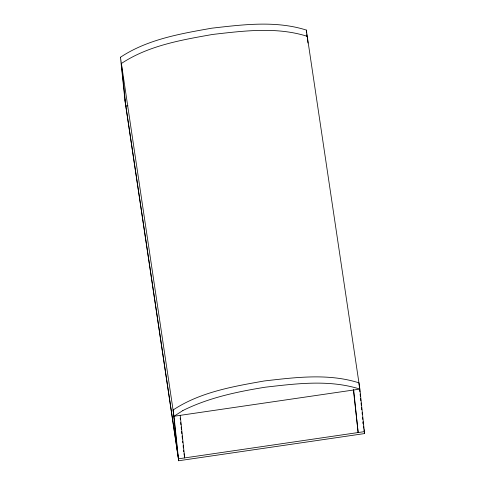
<?xml version="1.0" encoding="UTF-8"?>
<svg xmlns="http://www.w3.org/2000/svg" width="485" height="485" viewBox="0 0 485 485"><rect width="100%" height="100%" fill="white"/><g stroke="black" fill="none" stroke-linecap="round" stroke-linejoin="round"><path stroke-width="0.73" d="M120.45 57.254C147.458 39.34 180.402 33.732 211.757 28.191C242.967 24.632 275.807 20.37 306.32 30.076L359.876 389.085L364.55 433.572L178.68 460.75L125.124 101.747L120.45 57.254L174.006 416.257L178.68 460.75M127.919 105.754L125.851 106.057L121.377 63.499C148.386 45.578 181.335 39.976 212.691 34.435C243.894 30.876 276.735 26.614 307.254 36.32L307.957 43.044M364.35 431.638L178.474 458.816L124.924 99.813M362.968 422.405L363.192 423.896M363.52 426.091L363.768 428.328M364.035 429.558L364.55 433.572M184.051 453.748L184.67 457.907L180.202 415.354M359.494 388.067L358.942 382.841C328.43 373.129 295.589 377.391 264.38 380.949C233.024 386.49 200.081 392.098 173.072 410.013L177.546 452.572M359.652 389.558L359.888 391.795M360.119 394.038L360.355 396.275M360.591 398.518L360.828 400.755M361.064 402.999L361.301 405.236M361.531 407.479L361.768 409.716M362.083 412.705L362.24 414.196M362.556 417.185L362.786 419.422M363.022 421.665L363.259 423.902M353.68 389.988L358.154 432.547L353.377 389.716M306.32 30.076L306.635 33.065M306.793 34.556L307.029 36.799M180.208 418.07L180.365 419.561M180.681 422.55L180.917 424.787M181.154 427.03L181.384 429.267M181.62 431.511L181.857 433.748M182.093 435.985L182.408 438.974M182.639 441.217L182.796 442.708M183.112 445.691L183.348 447.934M183.585 450.171L183.742 451.668M182.869 410.559L174.006 416.257L359.876 389.085C329.357 379.373 296.517 383.635 265.313 387.194C237.098 391.747 208.611 397.706 182.869 410.559"/></g></svg>
